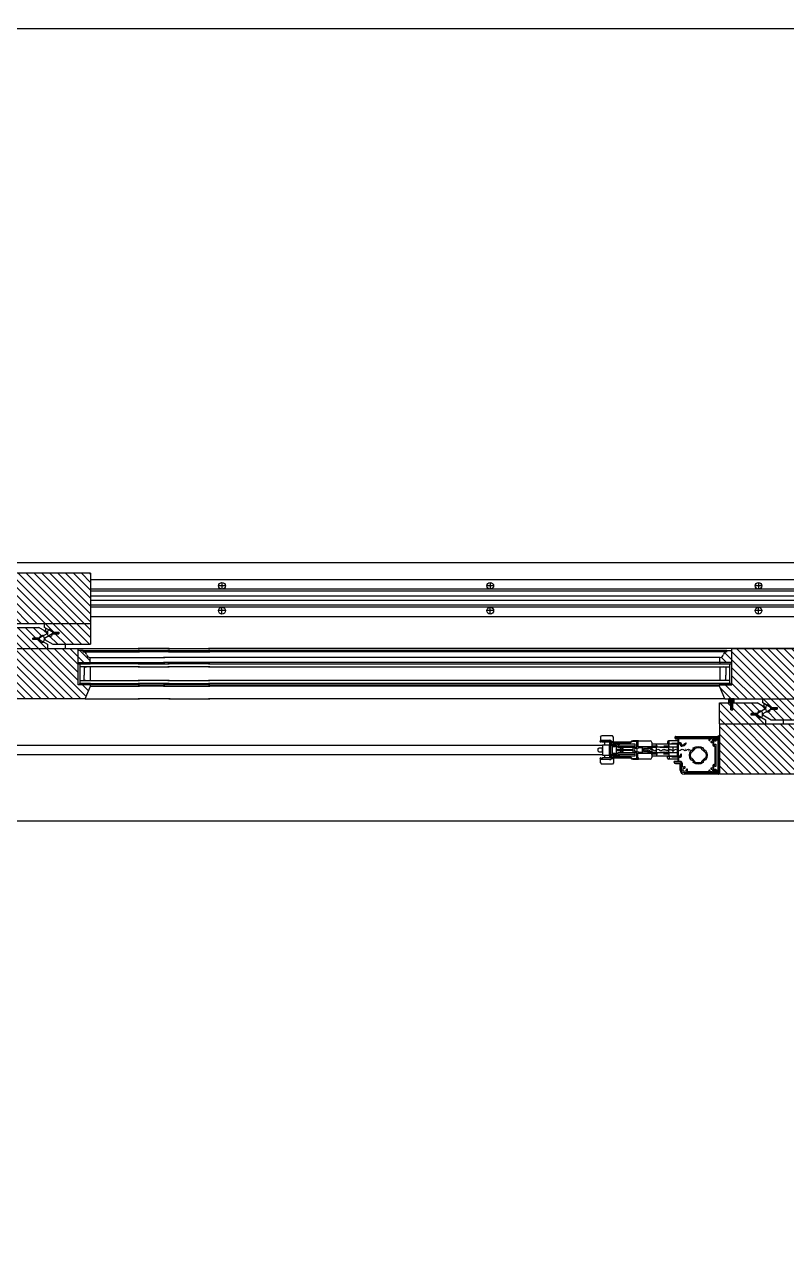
# Model space of a CAD drawing. Header units: inches. Extents: x 1985 to 11287, y 379 to 3234.
# Drawn here: x 8173.7 to 8207.8, y 1405.7 to 1460.6 of the extents above; entities that cross this region are included whole.
import ezdxf

# ---------------------------------------------------------------- set-up
doc = ezdxf.new("R2010")
doc.units = ezdxf.units.IN
doc.header["$MEASUREMENT"] = 0
doc.layers.get('0').update_dxf_attribs({"linetype": 'CONTINUOUS'})
for name, color, linetype in [('glass 99', 6, 'CONTINUOUS'), ('glazing tape 99', 7, 'CONTINUOUS'), ('hardware 99', 94, 'CONTINUOUS'), ('hatch 99', 1, 'CONTINUOUS'), ('screen 99', 4, 'CONTINUOUS'), ('separation 99', 3, 'CONTINUOUS'), ('weatherstripping 99', 5, 'CONTINUOUS'), ('wood detail 99', 7, 'CONTINUOUS')]:
    doc.layers.add(name, color=color, linetype=linetype)

# ---------------------------------------------------------------- blocks, each defined once
blk = doc.blocks.new('_Screen01')
for centre in [(5.2, 0.5), (1.7, -0.5)]:
    blk.add_circle(centre, 0.1)
for centre, start, end in [((1.7, -1), 30, 150), ((5.2, 1), 210, 330)]:
    blk.add_arc(centre, 2, start, end)

msp = doc.modelspace()

# ---------------------------------------------------------------- hatches: boundary and pattern name
at = {"layer": 'glazing tape 99'}
h = msp.add_hatch(color=7, dxfattribs=at)
h.paths.add_polyline_path([(8176.622886, 1432.070459), (8176.122886, 1432.070459), (8176.122886, 1432.007959), (8176.622886, 1432.007959)])
h.paths.add_polyline_path([(8176.646386, 1431.132959), (8176.146386, 1431.132959), (8176.146386, 1431.070459), (8176.646386, 1431.070459)])
h = msp.add_hatch(color=7, dxfattribs=at)
h.paths.add_polyline_path([(8176.622886, 1432.070459), (8176.122886, 1432.070459), (8176.122886, 1432.007959), (8176.622886, 1432.007959)])
h.paths.add_polyline_path([(8176.646386, 1431.132959), (8176.146386, 1431.132959), (8176.146386, 1431.070459), (8176.646386, 1431.070459)])
h = msp.add_hatch(color=7, dxfattribs=at)
h.paths.add_polyline_path([(8205.294885, 1432.070459), (8204.794885, 1432.070459), (8204.794885, 1432.007959), (8205.294885, 1432.007959)])
h.paths.add_polyline_path([(8205.271385, 1431.132959), (8204.771385, 1431.132959), (8204.771385, 1431.070459), (8205.271385, 1431.070459)])
h = msp.add_hatch(color=7, dxfattribs=at)
h.paths.add_polyline_path([(8205.294885, 1432.070459), (8204.794885, 1432.070459), (8204.794885, 1432.007959), (8205.294885, 1432.007959)])
h.paths.add_polyline_path([(8205.271385, 1431.132959), (8204.771385, 1431.132959), (8204.771385, 1431.070459), (8205.271385, 1431.070459)])
at = {"layer": 'hatch 99'}
h = msp.add_hatch(dxfattribs=at)
h.set_pattern_fill('ANSI31', color=256, scale=2, style=0)
h.set_pattern_definition([(135, (7825.78546, 139.6664), (0.176776695, 0.176776695), [])])
h.paths.add_polyline_path([(8172.669886, 1435.671959, 0.375199902), (8172.826136, 1435.796959, -0.350781059), (8172.969264, 1435.921959), (8172.982386, 1435.921959), (8172.982386, 1435.984459), (8173.208901, 1435.984459), (8173.208901, 1435.445459), (8172.669886, 1435.445459)], flags=17)
h.paths.add_polyline_path([(8173.208901, 1436.070459), (8176.646386, 1436.070459), (8176.646386, 1433.820459), (8172.887458, 1433.820459), (8172.646386, 1434.382959), (8172.646386, 1434.445459), (8173.208901, 1434.445459)])
h.paths.add_polyline_path([(8174.583886, 1433.632963), (8174.583886, 1433.820459), (8176.646386, 1433.820459), (8176.646386, 1432.882959), (8174.958893, 1432.882959), (8174.583886, 1433.099469), (8174.583886, 1433.149707), (8174.948272, 1433.360085), (8175.229596, 1433.360085), (8175.229596, 1433.422585), (8174.948272, 1433.422585)])
h.paths.add_polyline_path([(8172.646386, 1433.632959), (8173.158739, 1433.632959), (8173.158739, 1433.319352), (8173.252739, 1433.319352), (8173.252739, 1433.632959), (8174.333893, 1433.632959), (8174.708886, 1433.416457), (8174.708886, 1433.366213), (8174.344506, 1433.155838), (8174.063176, 1433.155838), (8174.063176, 1433.093338), (8174.344506, 1433.093338), (8174.708886, 1432.882963), (8174.708886, 1432.695459), (8172.646386, 1432.695459)])
h.paths.add_polyline_path([(8172.646386, 1432.695459), (8176.083872, 1432.695459), (8176.083872, 1431.070459), (8176.646386, 1431.070459), (8176.646386, 1431.007959), (8176.405315, 1430.445459), (8172.646386, 1430.445459)])
h.paths.add_polyline_path([(8176.083872, 1432.609459), (8176.313686, 1432.609459), (8176.313686, 1432.546959), (8176.325949, 1432.546959, -0.35125577), (8176.466157, 1432.424771, 0.380557848), (8176.622886, 1432.296959), (8176.622886, 1432.070459), (8176.083872, 1432.070459)], flags=17)
h = msp.add_hatch(dxfattribs=at)
h.set_pattern_fill('ANSI31', color=256, scale=2, style=0)
h.set_pattern_definition([(135, (7857.91046, 136.2914), (0.176776695, 0.176776695), [])])
h.paths.add_polyline_path([(8204.794885, 1432.296959, 0.375199902), (8204.951135, 1432.421959, -0.350781059), (8205.094263, 1432.546959), (8205.107385, 1432.546959), (8205.107385, 1432.609459), (8205.333899, 1432.609459), (8205.333899, 1432.070459), (8204.794885, 1432.070459)], flags=17)
h.paths.add_polyline_path([(8205.333899, 1432.695459), (8208.771385, 1432.695459), (8208.771385, 1430.445459), (8205.012456, 1430.445459), (8204.771385, 1431.007959), (8204.771385, 1431.070459), (8205.333899, 1431.070459)])
h.paths.add_polyline_path([(8206.708885, 1430.257963), (8206.708885, 1430.445459), (8208.771385, 1430.445459), (8208.771385, 1429.507959), (8207.083892, 1429.507959), (8206.708885, 1429.724469), (8206.708885, 1429.774707), (8207.073271, 1429.985085), (8207.354595, 1429.985085), (8207.354595, 1430.047585), (8207.073271, 1430.047585)])
h.paths.add_polyline_path([(8204.771385, 1430.257959), (8205.283738, 1430.257959), (8205.283738, 1429.944352), (8205.377738, 1429.944352), (8205.377738, 1430.257959), (8206.458892, 1430.257959), (8206.833885, 1430.041457), (8206.833885, 1429.991213), (8206.469504, 1429.780838), (8206.188175, 1429.780838), (8206.188175, 1429.718338), (8206.469504, 1429.718338), (8206.833885, 1429.507963), (8206.833885, 1429.320459), (8204.771385, 1429.320459)])
h.paths.add_polyline_path([(8204.771385, 1429.320459), (8208.208871, 1429.320459), (8208.208871, 1427.695459), (8208.771385, 1427.695459), (8208.771385, 1427.632959), (8208.530313, 1427.070459), (8204.771385, 1427.070459)])
h.paths.add_polyline_path([(8208.208871, 1429.234459), (8208.438685, 1429.234459), (8208.438685, 1429.171959), (8208.450948, 1429.171959, -0.35125577), (8208.591156, 1429.049771, 0.380557848), (8208.747885, 1428.921959), (8208.747885, 1428.695459), (8208.208871, 1428.695459)], flags=17)
at = {"layer": 'weatherstripping 99'}
h = msp.add_hatch(dxfattribs=at)
h.set_pattern_fill('ANSI36', color=256, scale=0.125, angle=315, style=0)
h.set_pattern_definition([(90, (6615.218286, 1618.080262), (0.015625, 0.02734375), [0.0390625, -0.0078125, 0, -0.0078125])])
h.paths.add_polyline_path([(8205.440238, 1430.442292), (8205.440238, 1430.287852), (8205.190238, 1430.287852), (8205.190238, 1430.455394)])
msp.add_hatch(color=256, dxfattribs=at).paths.add_polyline_path([(8205.440238, 1430.287852), (8205.440238, 1430.256879), (8205.344717, 1430.256861), (8205.31499, 1430.223271), (8205.314989, 1430.163477), (8205.377238, 1430.207013), (8205.377238, 1430.178716), (8205.314989, 1430.13518), (8205.314989, 1430.056292), (8205.377238, 1430.099828), (8205.377238, 1430.071531), (8205.298489, 1430.005006), (8205.283737, 1430.005006), (8205.283737, 1430.256849), (8205.190238, 1430.25683), (8205.190238, 1430.287852)])

# ---------------------------------------------------------------- linework, layer by layer
at = {"layer": 'glass 99', "color": 6}
for p, q in [((8178.829161, 1432.007959), (8176.122886, 1432.007959)), ((8178.766661, 1432.007959), (8176.122886, 1432.007959)), ((8176.177572, 1431.132959), (8176.177572, 1432.007959)), ((8176.177572, 1431.132959), (8176.177572, 1432.007959)), ((8178.766661, 1432.007959), (8180.098754, 1432.007959)), ((8178.829161, 1432.007959), (8180.161254, 1432.007959)), ((8181.91299, 1432.007959), (8180.098754, 1432.007959)), ((8181.97549, 1432.007959), (8180.161254, 1432.007959)), ((8181.91299, 1432.007959), (8205.294885, 1432.007959)), ((8181.97549, 1432.007959), (8205.294885, 1432.007959)), ((8205.240199, 1431.132959), (8205.240199, 1432.007959)), ((8205.240199, 1431.132959), (8205.240199, 1432.007959)), ((8178.829161, 1431.882959), (8176.177572, 1431.882959)), ((8178.766661, 1431.882959), (8176.177572, 1431.882959)), ((8176.358506, 1431.852968), (8176.466289, 1431.882959)), ((8176.358506, 1431.852968), (8176.466289, 1431.882959)), ((8176.358506, 1431.852968), (8176.358506, 1431.507959)), ((8176.358506, 1431.852968), (8176.358506, 1431.507959)), ((8176.358506, 1431.28795), (8176.358506, 1431.507959)), ((8176.358506, 1431.28795), (8176.358506, 1431.507959)), ((8176.622886, 1431.882959), (8176.622886, 1431.257959)), ((8176.622886, 1431.882959), (8176.622886, 1431.257959)), ((8178.766661, 1431.882959), (8180.098754, 1431.882959)), ((8178.829161, 1431.882959), (8180.161254, 1431.882959)), ((8181.91299, 1431.882959), (8180.098754, 1431.882959)), ((8181.97549, 1431.882959), (8180.161254, 1431.882959)), ((8181.91299, 1431.882959), (8205.240199, 1431.882959)), ((8181.97549, 1431.882959), (8205.240199, 1431.882959)), ((8204.792511, 1431.882959), (8204.792511, 1431.257959)), ((8204.792511, 1431.882959), (8204.792511, 1431.257959)), ((8205.056891, 1431.852968), (8204.949108, 1431.882959)), ((8205.056891, 1431.852968), (8204.949108, 1431.882959)), ((8205.056891, 1431.852968), (8205.056891, 1431.507959)), ((8205.056891, 1431.852968), (8205.056891, 1431.507959)), ((8205.056891, 1431.28795), (8205.056891, 1431.507959)), ((8205.056891, 1431.28795), (8205.056891, 1431.507959)), ((8176.146386, 1431.132959), (8178.829161, 1431.132959)), ((8176.146386, 1431.132959), (8178.766661, 1431.132959)), ((8176.177572, 1431.257959), (8178.829161, 1431.257959)), ((8176.177572, 1431.257959), (8178.766661, 1431.257959)), ((8176.358506, 1431.28795), (8176.466289, 1431.257959)), ((8176.358506, 1431.28795), (8176.466289, 1431.257959)), ((8180.098754, 1431.257959), (8178.766661, 1431.257959)), ((8180.098754, 1431.132959), (8178.766661, 1431.132959)), ((8180.161254, 1431.257959), (8178.829161, 1431.257959)), ((8180.161254, 1431.132959), (8178.829161, 1431.132959)), ((8180.098754, 1431.257959), (8181.91299, 1431.257959)), ((8180.098754, 1431.132959), (8181.91299, 1431.132959)), ((8180.161254, 1431.257959), (8181.97549, 1431.257959)), ((8180.161254, 1431.132959), (8181.97549, 1431.132959)), ((8205.240199, 1431.257959), (8181.91299, 1431.257959)), ((8205.271385, 1431.132959), (8181.91299, 1431.132959)), ((8205.240199, 1431.257959), (8181.97549, 1431.257959)), ((8205.271385, 1431.132959), (8181.97549, 1431.132959)), ((8205.056891, 1431.28795), (8204.949108, 1431.257959)), ((8205.056891, 1431.28795), (8204.949108, 1431.257959))]:
    msp.add_line(p, q, dxfattribs=at)
at = {"layer": 'glazing tape 99', "color": 7}
for p, q in [((8176.122886, 1432.070459), (8176.122886, 1432.007959)), ((8176.122886, 1432.070459), (8176.122886, 1432.007959)), ((8176.622886, 1432.070459), (8176.622886, 1432.007959)), ((8176.622886, 1432.070459), (8176.622886, 1432.007959)), ((8204.794885, 1432.070459), (8204.794885, 1432.007959)), ((8204.794885, 1432.070459), (8204.794885, 1432.007959)), ((8205.294885, 1432.070459), (8205.294885, 1432.007959)), ((8205.294885, 1432.070459), (8205.294885, 1432.007959))]:
    msp.add_line(p, q, dxfattribs=at)
at = {"layer": 'glazing tape 99'}
for p, q in [((8176.122886, 1432.007959), (8176.622886, 1432.007959)), ((8176.122886, 1432.007959), (8176.622886, 1432.007959)), ((8204.794885, 1432.007959), (8205.294885, 1432.007959)), ((8204.794885, 1432.007959), (8205.294885, 1432.007959)), ((8176.146386, 1431.132959), (8176.146386, 1431.070459)), ((8176.646386, 1431.132959), (8176.146386, 1431.132959)), ((8176.146386, 1431.132959), (8176.146386, 1431.070459)), ((8176.646386, 1431.132959), (8176.146386, 1431.132959)), ((8176.646386, 1431.132959), (8176.646386, 1431.070459)), ((8176.646386, 1431.132959), (8176.646386, 1431.070459)), ((8204.771385, 1431.132959), (8204.771385, 1431.070459)), ((8204.771385, 1431.132959), (8205.271385, 1431.132959)), ((8204.771385, 1431.132959), (8204.771385, 1431.070459)), ((8204.771385, 1431.132959), (8205.271385, 1431.132959)), ((8205.271385, 1431.132959), (8205.271385, 1431.070459)), ((8205.271385, 1431.132959), (8205.271385, 1431.070459))]:
    msp.add_line(p, q, dxfattribs=at)
at = {"layer": 'hardware 99'}
for p, q in [((8208.771385, 1435.770459), (8176.646386, 1435.770459)), ((8208.771385, 1435.350459), (8176.646386, 1435.350459)), ((8208.771385, 1435.260459), (8176.646386, 1435.260459)), ((8182.671385, 1435.500459), (8182.371385, 1435.500459)), ((8182.521385, 1435.650459), (8182.521385, 1435.350459)), ((8194.671385, 1435.500459), (8194.371385, 1435.500459)), ((8194.521385, 1435.650459), (8194.521385, 1435.350459)), ((8206.671385, 1435.500459), (8206.371385, 1435.500459)), ((8206.521385, 1435.650459), (8206.521385, 1435.350459)), ((8208.771385, 1435.045459), (8176.646386, 1435.045459)), ((8208.771385, 1434.845459), (8176.646386, 1434.845459)), ((8208.771385, 1434.630459), (8176.646386, 1434.630459)), ((8208.771385, 1434.540459), (8176.646386, 1434.540459)), ((8182.671385, 1434.390459), (8182.371385, 1434.390459)), ((8182.521385, 1434.240459), (8182.521385, 1434.540459)), ((8194.671385, 1434.390459), (8194.371385, 1434.390459)), ((8194.521385, 1434.240459), (8194.521385, 1434.540459)), ((8206.671385, 1434.390459), (8206.371385, 1434.390459)), ((8206.521385, 1434.240459), (8206.521385, 1434.540459)), ((8208.771385, 1434.120459), (8176.646386, 1434.120459))]:
    msp.add_line(p, q, dxfattribs=at)
for centre in [(8182.521385, 1435.500459), (8194.521385, 1435.500459), (8206.521385, 1435.500459), (8182.521385, 1434.390459), (8194.521385, 1434.390459), (8206.521385, 1434.390459)]:
    msp.add_circle(centre, 0.15, dxfattribs=at)
at = {"layer": 'screen 99'}
for p, q in [((8199.459452, 1428.723999), (8199.498822, 1428.783054)), ((8199.459452, 1428.723999), (8199.459452, 1428.598015)), ((8199.990947, 1428.783054), (8199.498822, 1428.783054)), ((8200.030317, 1428.723999), (8199.990947, 1428.783054)), ((8200.030317, 1428.53896), (8200.030317, 1428.723999)), ((8202.791074, 1428.676755), (8202.791074, 1428.743684)), ((8202.810759, 1428.763369), (8204.692645, 1428.763369)), ((8202.810759, 1428.65707), (8202.920995, 1428.65707)), ((8202.920995, 1428.65707), (8202.920995, 1427.649198)), ((8202.920995, 1427.661009), (8202.920995, 1428.645259)), ((8204.550913, 1428.716125), (8204.603504, 1428.716125)), ((8204.550913, 1428.716125), (8204.550913, 1428.633448)), ((8204.694361, 1428.724074), (8204.603504, 1428.716125)), ((8199.349216, 1428.212189), (8199.388586, 1428.251559)), ((8199.349216, 1428.094079), (8199.388586, 1428.054709)), ((8199.471263, 1428.586204), (8199.857089, 1428.586204)), ((8199.526381, 1428.251559), (8199.526381, 1428.054709)), ((8199.550003, 1428.389354), (8199.550003, 1427.916914)), ((8199.550003, 1428.389354), (8199.896459, 1428.389354)), ((8199.636617, 1428.586204), (8199.636617, 1428.566519)), ((8199.636617, 1428.511401), (8199.636617, 1428.389354)), ((8199.837404, 1428.389354), (8199.837404, 1427.916914)), ((8199.853152, 1428.586204), (8199.853152, 1428.566519)), ((8199.853152, 1428.511401), (8199.853152, 1428.389354)), ((8199.976179, 1428.527149), (8200.018506, 1428.527149)), ((8199.983073, 1428.397228), (8199.983073, 1428.389354)), ((8200.987008, 1428.416913), (8200.002758, 1428.416913)), ((8200.002758, 1428.369669), (8200.160238, 1428.369669)), ((8200.160238, 1428.369669), (8200.180204, 1428.389354)), ((8200.160238, 1428.369669), (8200.160238, 1428.220063)), ((8200.175986, 1428.220063), (8200.160238, 1428.220063)), ((8200.175986, 1428.086205), (8200.175986, 1428.220063)), ((8200.219293, 1428.322425), (8200.219293, 1428.298803)), ((8200.238978, 1428.34211), (8200.987008, 1428.34211)), ((8200.238978, 1428.279118), (8200.987008, 1428.279118)), ((8200.357088, 1428.02715), (8200.357088, 1428.279118)), ((8201.006693, 1428.298803), (8201.006693, 1428.397228)), ((8201.109055, 1428.566519), (8201.668109, 1428.566519)), ((8201.124803, 1428.479905), (8201.124803, 1428.314551)), ((8201.144488, 1428.506315), (8201.144488, 1428.546834)), ((8201.144488, 1428.294866), (8201.727164, 1428.294866)), ((8201.746849, 1428.487779), (8201.746849, 1427.818489)), ((8201.936745, 1428.416913), (8201.746849, 1428.416913)), ((8202.881625, 1428.279118), (8201.746849, 1428.279118)), ((8201.95643, 1428.267307), (8201.746849, 1428.267307)), ((8201.755643, 1428.349984), (8201.755643, 1428.298803)), ((8201.755643, 1428.34211), (8201.9958, 1428.34211)), ((8201.95643, 1428.34211), (8201.95643, 1428.397228)), ((8201.95643, 1428.02715), (8201.95643, 1428.279118)), ((8202.487925, 1428.416913), (8201.976115, 1428.416913)), ((8202.106036, 1428.279118), (8202.106036, 1428.267307)), ((8202.50761, 1428.267307), (8202.106036, 1428.267307)), ((8202.306823, 1428.349984), (8202.306823, 1428.298803)), ((8202.306823, 1428.34211), (8202.54698, 1428.34211)), ((8202.448555, 1428.523212), (8202.448555, 1428.464157)), ((8202.50761, 1428.432661), (8202.448555, 1428.464157)), ((8202.920995, 1428.562582), (8202.487925, 1428.562582)), ((8202.50761, 1428.432661), (8202.645405, 1428.432661)), ((8202.50761, 1428.34211), (8202.50761, 1428.401165)), ((8202.50761, 1428.02715), (8202.50761, 1428.279118)), ((8202.527295, 1428.432661), (8202.527295, 1428.562582)), ((8202.881625, 1428.42085), (8202.527295, 1428.42085)), ((8202.535169, 1428.432661), (8202.535169, 1428.42085)), ((8202.594224, 1428.42085), (8202.594224, 1428.432661)), ((8202.645405, 1428.464157), (8202.920995, 1428.464157)), ((8202.645405, 1428.464157), (8202.645405, 1428.432661)), ((8202.70446, 1428.02715), (8202.70446, 1428.279118)), ((8202.90131, 1427.905103), (8202.90131, 1428.401165)), ((8202.937352, 1428.369669), (8202.960365, 1428.369669)), ((8204.550913, 1428.633448), (8204.684771, 1428.633448)), ((8204.704456, 1428.613763), (8204.704456, 1427.220065)), ((8199.459452, 1427.582269), (8199.459452, 1427.708253)), ((8199.459452, 1427.582269), (8199.498822, 1427.523214)), ((8199.857089, 1427.720064), (8199.471263, 1427.720064)), ((8199.550003, 1427.916914), (8199.896459, 1427.916914)), ((8199.636617, 1427.916914), (8199.636617, 1427.794867)), ((8199.636617, 1427.739749), (8199.636617, 1427.720064)), ((8199.853152, 1427.916914), (8199.853152, 1427.794867)), ((8199.853152, 1427.739749), (8199.853152, 1427.720064)), ((8199.976179, 1427.779119), (8200.018506, 1427.779119)), ((8199.983073, 1427.916914), (8199.983073, 1427.90904)), ((8200.030317, 1427.582269), (8199.990947, 1427.523214)), ((8200.160238, 1427.936599), (8200.002758, 1427.936599)), ((8200.002758, 1427.889355), (8200.987008, 1427.889355)), ((8200.030317, 1427.767308), (8200.030317, 1427.582269)), ((8200.160238, 1428.086205), (8200.160238, 1427.936599)), ((8200.160238, 1428.086205), (8200.175986, 1428.086205)), ((8200.160238, 1427.936599), (8200.180204, 1427.916914)), ((8200.219293, 1428.007465), (8200.219293, 1427.983843)), ((8200.987008, 1428.02715), (8200.238978, 1428.02715)), ((8200.238978, 1427.964158), (8200.987008, 1427.964158)), ((8201.006693, 1427.90904), (8201.006693, 1428.007465)), ((8201.668109, 1427.739749), (8201.109055, 1427.739749)), ((8201.124803, 1427.826363), (8201.124803, 1427.991717)), ((8201.144488, 1428.011402), (8201.727164, 1428.011402)), ((8201.144488, 1427.799953), (8201.144488, 1427.759434)), ((8201.95643, 1428.038961), (8201.746849, 1428.038961)), ((8202.881625, 1428.02715), (8201.746849, 1428.02715)), ((8201.746849, 1427.889355), (8201.936745, 1427.889355)), ((8201.755643, 1427.956284), (8201.755643, 1428.007465)), ((8201.9958, 1427.964158), (8201.755643, 1427.964158)), ((8201.95643, 1427.964158), (8201.95643, 1427.90904)), ((8201.976115, 1427.889355), (8202.487925, 1427.889355)), ((8202.50761, 1428.038961), (8202.106036, 1428.038961)), ((8202.106036, 1428.038961), (8202.106036, 1428.02715)), ((8202.306823, 1427.956284), (8202.306823, 1428.007465)), ((8202.54698, 1427.964158), (8202.306823, 1427.964158)), ((8202.50761, 1427.873607), (8202.448555, 1427.842111)), ((8202.448555, 1427.783056), (8202.448555, 1427.842111)), ((8202.920995, 1427.743686), (8202.487925, 1427.743686)), ((8202.50761, 1427.964158), (8202.50761, 1427.905103)), ((8202.50761, 1427.873607), (8202.645405, 1427.873607)), ((8202.527295, 1427.885418), (8202.881625, 1427.885418)), ((8202.527295, 1427.873607), (8202.527295, 1427.743686)), ((8202.535169, 1427.885418), (8202.535169, 1427.873607)), ((8202.594224, 1427.873607), (8202.594224, 1427.885418)), ((8202.645405, 1427.842111), (8202.645405, 1427.873607)), ((8202.645405, 1427.842111), (8202.920995, 1427.842111)), ((8202.74383, 1427.601954), (8202.74383, 1427.629513)), ((8202.763515, 1427.649198), (8202.920995, 1427.649198)), ((8202.802885, 1427.542899), (8202.999735, 1427.542899)), ((8202.937352, 1427.936599), (8202.960365, 1427.936599)), ((8199.990947, 1427.523214), (8199.498822, 1427.523214)), ((8203.01942, 1427.247624), (8203.01942, 1427.523214)), ((8204.732015, 1427.070459), (8203.196585, 1427.070459)), ((8204.550913, 1427.20038), (8204.550913, 1427.117703)), ((8204.550913, 1427.20038), (8204.684771, 1427.20038)), ((8204.642874, 1427.117703), (8204.550913, 1427.117703)), ((8204.733731, 1427.109754), (8204.642874, 1427.117703))]:
    msp.add_line(p, q, dxfattribs=at)
for points in [[(8202.937352, 1428.369669), (8202.92205, 1428.396173, -0.131652498), (8202.920995, 1428.40011), (8202.920995, 1428.645259, 0.414213562), (8202.909184, 1428.65707), (8202.82257, 1428.65707, -0.414213562), (8202.802885, 1428.676755), (8202.802885, 1428.684629, -0.414213562), (8202.82257, 1428.704314), (8204.523354, 1428.704314, -0.939220534), (8204.525814, 1428.665099, 0.377964473), (8204.51548, 1428.65338), (8204.51548, 1428.637385, 0.414213562), (8204.527291, 1428.625574), (8204.649338, 1428.625574, 0.414213562), (8204.657212, 1428.633448), (8204.657212, 1428.649196, -0.414213562), (8204.665086, 1428.65707), (8204.67296, 1428.65707, -0.414213562), (8204.71233, 1428.6177), (8204.71233, 1428.601952, -0.414213562), (8204.700519, 1428.590141), (8204.625716, 1428.590141, 0.414213562), (8204.613905, 1428.57833), (8204.613905, 1428.554708, -0.414213562), (8204.602094, 1428.542897), (8204.586346, 1428.542897, -0.414213562), (8204.574535, 1428.554708), (8204.574535, 1428.57833, 0.414213562), (8204.562724, 1428.590141), (8204.527291, 1428.590141, 0.414213562), (8204.51548, 1428.57833), (8204.51548, 1428.38148, 0.414213562), (8204.527291, 1428.369669), (8204.562724, 1428.369669, 0.414213562), (8204.574535, 1428.38148), (8204.574535, 1428.405102, -0.414213562), (8204.586346, 1428.416913), (8204.602094, 1428.416913, -0.414213562), (8204.613905, 1428.405102), (8204.613905, 1427.428726, -0.414213562), (8204.602094, 1427.416915), (8204.586346, 1427.416915, -0.414213562), (8204.574535, 1427.428726), (8204.574535, 1427.452348, 0.414213562), (8204.562724, 1427.464159), (8204.527291, 1427.464159, 0.414213562), (8204.51548, 1427.452348), (8204.51548, 1427.255498, 0.414213562), (8204.527291, 1427.243687), (8204.562724, 1427.243687, 0.414213562), (8204.574535, 1427.255498), (8204.574535, 1427.27912, -0.414213562), (8204.586346, 1427.290931), (8204.602094, 1427.290931, -0.414213562), (8204.613905, 1427.27912), (8204.613905, 1427.255498, 0.414213562), (8204.625716, 1427.243687), (8204.700519, 1427.243687, -0.414213562), (8204.71233, 1427.231876), (8204.71233, 1427.216128, -0.414213562), (8204.67296, 1427.176758), (8204.665086, 1427.176758, -0.414213562), (8204.657212, 1427.184632), (8204.657212, 1427.20038, 0.414213562), (8204.649338, 1427.208254), (8204.527291, 1427.208254, 0.414213562), (8204.51548, 1427.196443), (8204.51548, 1427.180448, 0.377964473), (8204.525814, 1427.16873, -0.939220534), (8204.523354, 1427.129514), (8203.196585, 1427.129514, -0.414213562), (8203.078475, 1427.247624), (8203.078475, 1427.542899, 0.414213562), (8203.01942, 1427.601954), (8202.82257, 1427.601954, -0.414213562), (8202.802885, 1427.621639), (8202.802885, 1427.629513, -0.414213562), (8202.82257, 1427.649198), (8202.909184, 1427.649198, 0.414213562), (8202.920995, 1427.661009), (8202.920995, 1427.906158, -0.131652498), (8202.92205, 1427.910095), (8202.937352, 1427.936599)], [(8202.960365, 1428.369669), (8202.960365, 1428.416913, -0.414213562), (8202.972176, 1428.428724), (8203.027294, 1428.428724, -0.414213562), (8203.039105, 1428.416913), (8203.039105, 1428.349984, 0.414213562), (8203.05879, 1428.330299), (8203.09816, 1428.330299, 0.267949192), (8203.285685, 1428.438567, 1), (8203.251589, 1428.458252, -0.267949192), (8203.09816, 1428.369669), (8203.090286, 1428.369669, -0.414213562), (8203.078475, 1428.38148), (8203.078475, 1428.428724, 0.414213562), (8203.039105, 1428.468094), (8202.972176, 1428.468094, -0.414213562), (8202.960365, 1428.479905), (8202.960365, 1428.653133, -0.414213562), (8202.972176, 1428.664944), (8204.294517, 1428.664944, -0.533909272), (8204.312717, 1428.63776, 0.104861434), (8204.304889, 1428.595189, 1), (8204.344244, 1428.596255, -2.509845705), (8204.407421, 1428.533078, 1), (8204.406355, 1428.493723, 0.104861434), (8204.448926, 1428.501552, -0.533909272), (8204.47611, 1428.483351), (8204.47611, 1428.38148, 0.414213562), (8204.527291, 1428.330299), (8204.562724, 1428.330299, -0.414213562), (8204.574535, 1428.318488), (8204.574535, 1427.51534, -0.414213562), (8204.562724, 1427.503529), (8204.527291, 1427.503529, 0.414213562)], [(8204.527291, 1427.503529, 0.414213562), (8204.47611, 1427.452348), (8204.47611, 1427.350477, -0.533909272), (8204.448926, 1427.332277, 0.104861434), (8204.406355, 1427.340105, 1), (8204.407421, 1427.30075, -2.509845705), (8204.344244, 1427.237573, 1), (8204.304889, 1427.238639, 0.104861434), (8204.312717, 1427.196068, -0.533909272), (8204.294517, 1427.168884), (8203.348086, 1427.168884, -0.582317023), (8203.331186, 1427.198664, 0.158043159), (8203.349604, 1427.279143, 0.465926262), (8203.324901, 1427.296417), (8203.305536, 1427.291228, 0.353997292), (8203.290972, 1427.271192, -0.121062731), (8203.284264, 1427.236128, 0.159587181), (8203.282876, 1427.223952, -0.538815906), (8203.259626, 1427.200703, 0.159587181), (8203.247451, 1427.199315, -0.695482376), (8203.148276, 1427.298491, 0.159587181), (8203.149663, 1427.310666, -0.538815906), (8203.172913, 1427.333916, 0.159587181), (8203.185088, 1427.335303, -0.121062731), (8203.220153, 1427.342011, 0.353997292), (8203.240189, 1427.356575), (8203.245377, 1427.37594, 0.465926262), (8203.228103, 1427.400643, 0.158043159), (8203.147625, 1427.382226, -0.582317023), (8203.117845, 1427.399125), (8203.117845, 1427.542899, 0.414213562), (8203.01942, 1427.641324), (8202.972176, 1427.641324, -0.414213562), (8202.960365, 1427.653135), (8202.960365, 1427.826363, -0.414213562), (8202.972176, 1427.838174), (8203.039105, 1427.838174, 0.414213562), (8203.078475, 1427.877544), (8203.078475, 1427.956284, 1), (8203.039105, 1427.956284), (8203.039105, 1427.889355, -0.414213562), (8203.027294, 1427.877544), (8202.972176, 1427.877544, -0.414213562), (8202.960365, 1427.889355), (8202.960365, 1427.936599, -0.414213562)]]:
    msp.add_lwpolyline(points, format="xyb", dxfattribs=at)
for points in [[(8204.743826, 1427.129514, 0.414213562), (8204.771385, 1427.157073), (8204.771385, 1428.771243, 0.414213562), (8204.759574, 1428.783054), (8204.743826, 1428.783054, 0.414213562), (8204.732015, 1428.771243), (8204.732015, 1428.716125, -0.414213562), (8204.720204, 1428.704314), (8204.59422, 1428.704314, 0.855700792), (8204.588207, 1428.665885), (8204.639059, 1428.649572, 0.50834698), (8204.649338, 1428.65707), (8204.649338, 1428.661007, -0.414213562), (8204.657212, 1428.668881), (8204.71233, 1428.668881, -0.414213562), (8204.724141, 1428.65707), (8204.724141, 1428.170992, 0.131652498), (8204.725196, 1428.167055), (8204.73096, 1428.157071, -0.267949192), (8204.73096, 1428.149197), (8204.725196, 1428.139213, 0.131652498), (8204.724141, 1428.135276), (8204.724141, 1427.934772, 0.131652498), (8204.725196, 1427.930835), (8204.73096, 1427.920851, -0.267949192), (8204.73096, 1427.912977), (8204.725196, 1427.902993, 0.131652498), (8204.724141, 1427.899056), (8204.724141, 1427.176758, -0.414213562), (8204.71233, 1427.164947), (8204.657212, 1427.164947, -0.414213562), (8204.649338, 1427.172821), (8204.649338, 1427.176758, 0.50834698), (8204.639059, 1427.184256), (8204.588207, 1427.167943, 0.855700792), (8204.59422, 1427.129514)], [(8201.392519, 1428.086205, -0.414213562), (8201.372834, 1428.10589), (8201.372834, 1428.200378, -0.414213562), (8201.392519, 1428.220063), (8201.500395, 1428.220063, -0.323907171), (8201.511614, 1428.211943, 0.852497554), (8201.549999, 1428.218095), (8201.549999, 1428.224, -0.414213562), (8201.56181, 1428.235811), (8201.735038, 1428.235811, 0.414213562), (8201.746849, 1428.247622), (8201.746849, 1428.259433, 0.414213562), (8201.71929, 1428.286992), (8201.136614, 1428.286992, -0.414213562), (8201.116929, 1428.306677), (8201.116929, 1428.48811, -0.365977382), (8201.126771, 1428.499755, 0.365977382), (8201.136614, 1428.511401), (8201.136614, 1428.53896, 0.414213562), (8201.109055, 1428.566519), (8200.900394, 1428.566519, 0.245392684), (8200.803466, 1428.515901, -0.245392684), (8200.787312, 1428.507464), (8199.97017, 1428.507464, -0.245392684), (8199.954016, 1428.515901, 0.245392684), (8199.857089, 1428.566519), (8199.451578, 1428.566519, 1), (8199.451578, 1428.511401), (8199.471263, 1428.511401, 0.414213562), (8199.479137, 1428.519275), (8199.479137, 1428.527149, -0.414213562), (8199.487011, 1428.535023), (8199.522444, 1428.535023, -0.414213562), (8199.530318, 1428.527149), (8199.530318, 1428.519275, 0.414213562), (8199.538192, 1428.511401), (8199.884648, 1428.511401, -0.414213562), (8199.896459, 1428.49959), (8199.896459, 1428.170992, 0.131652498), (8199.897513, 1428.167055), (8199.903278, 1428.157071, -0.267949192), (8199.903278, 1428.149197), (8199.897513, 1428.139213, 0.131652498), (8199.896459, 1428.135276), (8199.896459, 1427.806678, -0.414213562), (8199.884648, 1427.794867), (8199.538192, 1427.794867, 0.414213562), (8199.530318, 1427.786993), (8199.530318, 1427.779119, -0.414213562), (8199.522444, 1427.771245), (8199.487011, 1427.771245, -0.414213562), (8199.479137, 1427.779119), (8199.479137, 1427.786993, 0.414213562), (8199.471263, 1427.794867), (8199.451578, 1427.794867, 1), (8199.451578, 1427.739749), (8199.857089, 1427.739749, 0.245392684), (8199.954016, 1427.790368, -0.245392684), (8199.97017, 1427.798804), (8200.787312, 1427.798804, -0.245392684), (8200.803466, 1427.790368, 0.245392684), (8200.900394, 1427.739749), (8201.109055, 1427.739749, 0.414213562), (8201.136614, 1427.767308), (8201.136614, 1427.794867, 0.365977382), (8201.126771, 1427.806513, -0.365977382), (8201.116929, 1427.818159), (8201.116929, 1427.999591, -0.414213562), (8201.136614, 1428.019276), (8201.71929, 1428.019276, 0.414213562), (8201.746849, 1428.046835), (8201.746849, 1428.058646, 0.414213562), (8201.735038, 1428.070457), (8201.56181, 1428.070457, -0.414213562), (8201.549999, 1428.082268), (8201.549999, 1428.088174, 0.852497554), (8201.511614, 1428.094325, -0.323907171), (8201.500395, 1428.086205)], [(8201.081496, 1428.519275, 0.414213562), (8201.069685, 1428.531086), (8200.900394, 1428.531086, 0.245392684), (8200.832545, 1428.495653, -0.245392684), (8200.787312, 1428.472031), (8199.94764, 1428.472031, 0.414213562), (8199.935829, 1428.46022), (8199.935829, 1428.359827, 0.414213562), (8199.94764, 1428.348016), (8200.097246, 1428.348016, -0.414213562), (8200.116931, 1428.328331), (8200.116931, 1428.320457, -0.414213562), (8200.097246, 1428.300772), (8199.98701, 1428.300772, 0.414213562), (8199.975199, 1428.288961), (8199.975199, 1428.017308, 0.414213562), (8199.98701, 1428.005497), (8200.097246, 1428.005497, -0.414213562), (8200.116931, 1427.985812), (8200.116931, 1427.977938, -0.414213562), (8200.097246, 1427.958253), (8199.94764, 1427.958253, 0.414213562), (8199.935829, 1427.946442), (8199.935829, 1427.846048, 0.414213562), (8199.94764, 1427.834237), (8200.787312, 1427.834237, -0.245392684), (8200.832545, 1427.810615, 0.245392684), (8200.900394, 1427.775182), (8201.069685, 1427.775182, 0.414213562), (8201.081496, 1427.786993), (8201.081496, 1428.035024, 0.414213562), (8201.069685, 1428.046835), (8200.939764, 1428.046835, -0.414213562), (8200.920079, 1428.06652), (8200.920079, 1428.115733, 0.414213562), (8200.908268, 1428.127544), (8200.467324, 1428.127544, 0.414213562), (8200.455513, 1428.115733), (8200.455513, 1428.094079, -1), (8200.416143, 1428.094079), (8200.416143, 1428.212189, -1), (8200.455513, 1428.212189), (8200.455513, 1428.190536, 0.414213562), (8200.467324, 1428.178725), (8200.908268, 1428.178725, 0.414213562), (8200.920079, 1428.190536), (8200.920079, 1428.239748, -0.414213562), (8200.939764, 1428.259433), (8201.069685, 1428.259433, 0.414213562), (8201.081496, 1428.271244)], [(8201.037563, 1428.093095, 0.125502335), (8201.063988, 1428.109555, -0.345430296), (8201.088045, 1428.112984), (8201.111023, 1428.099718, -0.267949192), (8201.116929, 1428.089489), (8201.116929, 1428.06652, 0.414213562), (8201.12874, 1428.054709), (8201.321653, 1428.054709, 0.414213562), (8201.333464, 1428.06652), (8201.333464, 1428.239748, 0.414213562), (8201.321653, 1428.251559), (8201.12874, 1428.251559, 0.414213562), (8201.116929, 1428.239748), (8201.116929, 1428.216779, -0.267949192), (8201.111023, 1428.20655), (8201.087674, 1428.193069, -0.34688676), (8201.064214, 1428.196476, 0.126823654), (8201.037563, 1428.213173, 0.774596669), (8200.999444, 1428.213173, 0.731722677), (8200.999444, 1428.093095, 0.774596669)], [(8204.048398, 1427.591702, -0.308651193), (8203.604612, 1427.591702, -0.470000501), (8203.602917, 1427.60981), (8203.610754, 1427.617647, 0.414213562), (8203.610754, 1427.63435), (8203.543941, 1427.701163, 0.414213562), (8203.527238, 1427.701163), (8203.5194, 1427.693326, -0.470000501), (8203.501292, 1427.695021, -0.308651193), (8203.501292, 1428.138807, -0.470000501), (8203.5194, 1428.140502), (8203.527238, 1428.132665, 0.414213562), (8203.543941, 1428.132665), (8203.610754, 1428.199478, 0.414213562), (8203.610754, 1428.216181), (8203.602917, 1428.224019, -0.470000501), (8203.604612, 1428.242127, -0.308651193), (8204.048398, 1428.242127, -0.470000501), (8204.050093, 1428.224019), (8204.042255, 1428.216181, 0.414213562), (8204.042255, 1428.199478), (8204.109069, 1428.132665, 0.414213562), (8204.125772, 1428.132665), (8204.133609, 1428.140502, -0.470000501), (8204.151717, 1428.138807, -0.308651193), (8204.151717, 1427.695021, -0.470000501), (8204.133609, 1427.693326), (8204.125772, 1427.701163, 0.414213562), (8204.109069, 1427.701163), (8204.042255, 1427.63435, 0.414213562), (8204.042255, 1427.617647), (8204.050093, 1427.60981, -0.470000501)], [(8203.670823, 1427.607407, -0.511162443), (8203.668793, 1427.620009), (8203.674783, 1427.625999, 0.414213562), (8203.674783, 1427.637134), (8203.546725, 1427.765193, 0.414213562), (8203.535589, 1427.765193), (8203.529599, 1427.759203, -0.511162443), (8203.516997, 1427.761232, -0.23733328), (8203.516997, 1428.072596, -0.511162443), (8203.529599, 1428.074626), (8203.535589, 1428.068636, 0.414213562), (8203.546725, 1428.068636), (8203.674783, 1428.196694, 0.414213562), (8203.674783, 1428.20783), (8203.668793, 1428.21382, -0.511162443), (8203.670823, 1428.226422, -0.23733328), (8203.982187, 1428.226422, -0.511162443), (8203.984216, 1428.21382), (8203.978226, 1428.20783, 0.414213562), (8203.978226, 1428.196694), (8204.106285, 1428.068636, 0.414213562), (8204.11742, 1428.068636), (8204.12341, 1428.074626, -0.511162443), (8204.136012, 1428.072596, -0.23733328), (8204.136012, 1427.761232, -0.511162443), (8204.12341, 1427.759203), (8204.11742, 1427.765193, 0.414213562), (8204.106285, 1427.765193), (8203.978226, 1427.637134, 0.414213562), (8203.978226, 1427.625999), (8203.984216, 1427.620009, -0.511162443), (8203.982187, 1427.607407, -0.23733328)]]:
    msp.add_lwpolyline(points, format="xyb", close=True, dxfattribs=at)
for points in [[(8199.550003, 1428.349984), (8141.233985, 1428.349984)], [(8199.349216, 1428.094079), (8199.349216, 1428.212189)], [(8199.388586, 1428.251559), (8199.550003, 1428.251559)], [(8141.233985, 1427.956284), (8199.550003, 1427.956284)], [(8199.550003, 1428.054709), (8199.388586, 1428.054709)]]:
    msp.add_lwpolyline(points, dxfattribs=at)
for centre, radius in [((8200.266537, 1428.153134), 0.055118), ((8200.266537, 1428.153134), 0.03937), ((8201.490944, 1428.153134), 0.049213)]:
    msp.add_circle(centre, radius, dxfattribs=at)
for centre, radius, start, end in [((8202.810759, 1428.743684), 0.019685, 90, 180), ((8202.810759, 1428.676755), 0.019685, 180, 270), ((8204.692645, 1428.743684), 0.019685, 275, 90), ((8199.471263, 1428.598015), 0.011811, 180, 270), ((8199.857089, 1428.448409), 0.137795, 37.2477809, 90), ((8199.976179, 1428.53896), 0.011811, 217.2477809, 270), ((8200.002758, 1428.397228), 0.019685, 90, 180), ((8200.002758, 1428.389354), 0.019685, 180, 270), ((8200.018506, 1428.53896), 0.011811, 270, 0), ((8200.258663, 1428.495653), 0.098425, 233.1301024, 306.8698976), ((8200.238978, 1428.322425), 0.019685, 90, 180), ((8200.238978, 1428.298803), 0.019685, 180, 270), ((8200.987008, 1428.397228), 0.019685, 0, 90), ((8200.987008, 1428.322425), 0.019685, 0, 90), ((8200.987008, 1428.298803), 0.019685, 270, 0), ((8201.152362, 1428.479905), 0.027559, 106.6015495, 180), ((8201.144488, 1428.314551), 0.019685, 180, 270), ((8201.164173, 1428.546834), 0.019685, 90, 180), ((8201.668109, 1428.487779), 0.07874, 0, 90), ((8201.727164, 1428.314551), 0.019685, 270, 0), ((8201.936745, 1428.397228), 0.019685, 0, 90), ((8201.976115, 1428.397228), 0.019685, 90, 180), ((8202.487925, 1428.523212), 0.03937, 90, 180), ((8202.487925, 1428.397228), 0.019685, 0, 90), ((8202.527295, 1428.401165), 0.019685, 90, 180), ((8202.881625, 1428.401165), 0.019685, 0, 90), ((8202.881625, 1428.298803), 0.019685, 270, 0), ((8204.684771, 1428.613763), 0.019685, 0, 90), ((8199.471263, 1427.708253), 0.011811, 90, 180), ((8199.857089, 1427.857859), 0.137795, 270, 322.7522191), ((8199.976179, 1427.767308), 0.011811, 90, 142.7522191), ((8200.002758, 1427.916914), 0.019685, 90, 180), ((8200.002758, 1427.90904), 0.019685, 180, 270), ((8200.018506, 1427.767308), 0.011811, 0, 90), ((8200.258663, 1427.810615), 0.098425, 53.1301024, 126.8698976), ((8200.238978, 1428.007465), 0.019685, 90, 180), ((8200.238978, 1427.983843), 0.019685, 180, 270), ((8200.987008, 1428.007465), 0.019685, 0, 90), ((8200.987008, 1427.983843), 0.019685, 270, 0), ((8200.987008, 1427.90904), 0.019685, 270, 0), ((8201.144488, 1427.991717), 0.019685, 90, 180), ((8201.152362, 1427.826363), 0.027559, 180, 253.3984505), ((8201.164173, 1427.759434), 0.019685, 180, 270), ((8201.668109, 1427.818489), 0.07874, 270, 0), ((8201.727164, 1427.991717), 0.019685, 0, 90), ((8201.936745, 1427.90904), 0.019685, 270, 0), ((8201.976115, 1427.90904), 0.019685, 180, 270), ((8202.487925, 1427.783056), 0.03937, 180, 270), ((8202.487925, 1427.90904), 0.019685, 270, 0), ((8202.527295, 1427.905103), 0.019685, 180, 270), ((8202.763515, 1427.629513), 0.019685, 90, 180), ((8202.802885, 1427.601954), 0.059055, 180, 270), ((8202.881625, 1428.007465), 0.019685, 0, 90), ((8202.881625, 1427.905103), 0.019685, 270, 0), ((8202.999735, 1427.523214), 0.019685, 0, 90), ((8203.196585, 1427.247624), 0.177165, 180, 270), ((8204.684771, 1427.220065), 0.019685, 270, 0), ((8204.732015, 1427.090144), 0.019685, 270, 85)]:
    msp.add_arc(centre, radius, start, end, dxfattribs=at)
at = {"layer": 'screen 99', "extrusion": (0, 0, -1)}
for centre in [(8201.738837, 1428.298803), (8202.290017, 1428.298803)]:
    msp.add_ellipse(centre, major_axis=(0, -0.019685), ratio=0.853763131, start_param=4.71238898, end_param=6.283185307, dxfattribs=at)
at = {"layer": 'screen 99'}
for centre in [(8201.738837, 1428.007465), (8202.290017, 1428.007465)]:
    msp.add_ellipse(centre, major_axis=(0, 0.019685), ratio=0.853763131, start_param=4.71238898, end_param=6.283185307, dxfattribs=at)
at = {"layer": 'separation 99', "color": 3}
msp.add_lwpolyline([(7876.573778, 1460.358828), (8777.601674, 1460.629696), (8777.601674, 1223.895804), (7876.573778, 1223.624935)], close=True, dxfattribs=at)
at = {"layer": 'weatherstripping 99'}
for p, q in [((8174.063176, 1433.124588), (8174.344426, 1433.124588)), ((8175.229596, 1433.391335), (8174.948346, 1433.391335)), ((8205.190238, 1430.25683), (8205.190238, 1430.455394)), ((8205.190238, 1430.455394), (8205.440238, 1430.455394)), ((8205.440238, 1430.256879), (8205.440238, 1430.455394)), ((8205.190238, 1430.287852), (8205.440238, 1430.287852)), ((8205.283737, 1430.256849), (8205.190238, 1430.25683)), ((8205.283737, 1430.256849), (8205.283737, 1430.005006)), ((8205.283737, 1430.005006), (8205.298489, 1430.005006)), ((8205.298489, 1430.005006), (8205.283738, 1430.005006)), ((8205.298489, 1430.005006), (8205.377238, 1430.071531)), ((8205.31499, 1430.223271), (8205.314989, 1430.163477)), ((8205.314989, 1430.163477), (8205.377238, 1430.207013)), ((8205.314989, 1430.13518), (8205.377238, 1430.178716)), ((8205.314989, 1430.13518), (8205.314989, 1430.056292)), ((8205.314989, 1430.056292), (8205.377238, 1430.099828)), ((8205.344717, 1430.256861), (8205.31499, 1430.223271)), ((8205.440238, 1430.256879), (8205.344717, 1430.256861)), ((8205.377238, 1430.178716), (8205.377238, 1430.207013)), ((8205.377238, 1430.071531), (8205.377238, 1430.099828)), ((8206.188175, 1429.749588), (8206.469425, 1429.749588)), ((8207.354595, 1430.016335), (8207.073345, 1430.016335))]:
    msp.add_line(p, q, dxfattribs=at)
for centre, radius, start, end in [((8174.500676, 1433.124588), 0.15625, 94.1980476, 265.8019524), ((8174.493813, 1433.218087), 0.0625, 29.9112858, 94.1980476), ((8174.331289, 1433.124588), 0.25, 330.0887142, 29.9112858), ((8174.961484, 1433.391335), 0.25, 150.0887142, 209.9112858), ((8174.798959, 1433.484833), 0.0625, 85.8019524, 150.0887142), ((8174.798959, 1433.297836), 0.0625, 209.9112858, 274.1980476), ((8174.792096, 1433.391335), 0.15625, 274.1980476, 85.8019524), ((8174.493813, 1433.03109), 0.0625, 265.8019524, 330.0887142), ((8206.625675, 1429.749588), 0.15625, 94.1980476, 265.8019524), ((8206.618812, 1429.843087), 0.0625, 29.9112858, 94.1980476), ((8206.456287, 1429.749588), 0.25, 330.0887142, 29.9112858), ((8207.086483, 1430.016335), 0.25, 150.0887142, 209.9112858), ((8206.923958, 1430.109833), 0.0625, 85.8019524, 150.0887142), ((8206.923958, 1429.922836), 0.0625, 209.9112858, 274.1980476), ((8206.917095, 1430.016335), 0.15625, 274.1980476, 85.8019524), ((8206.618812, 1429.65609), 0.0625, 265.8019524, 330.0887142)]:
    msp.add_arc(centre, radius, start, end, dxfattribs=at)
at = {"layer": 'wood detail 99'}
for p, q in [((8140.521388, 1436.539209), (8208.771385, 1436.539209)), ((8176.646386, 1436.070459), (8173.208901, 1436.070459)), ((8176.646386, 1436.070459), (8176.646386, 1433.820459)), ((8174.708886, 1433.416457), (8174.333893, 1433.632959)), ((8174.583886, 1433.632963), (8174.583886, 1433.820459)), ((8175.002399, 1433.391335), (8174.583886, 1433.632963)), ((8174.646388, 1433.45254), (8174.646388, 1433.596878)), ((8176.646386, 1433.820459), (8176.646386, 1432.882959)), ((8174.063176, 1433.093338), (8174.063176, 1433.155838)), ((8174.708886, 1433.366213), (8174.290379, 1433.124588)), ((8174.290379, 1433.124588), (8174.708886, 1432.882963)), ((8174.708886, 1433.366213), (8174.344506, 1433.155838)), ((8174.344506, 1433.093338), (8174.708886, 1432.882963)), ((8175.002399, 1433.391335), (8174.583886, 1433.149707)), ((8175.002399, 1433.391335), (8174.583886, 1433.149707)), ((8174.583886, 1433.149707), (8174.583886, 1433.099469)), ((8174.583886, 1433.149707), (8174.583886, 1433.099469)), ((8174.583886, 1433.099469), (8174.958893, 1432.882959)), ((8174.583886, 1433.099469), (8174.958893, 1432.882959)), ((8174.708886, 1433.366213), (8174.708886, 1433.416457)), ((8174.708886, 1433.366213), (8174.708886, 1433.416457)), ((8174.708886, 1433.366216), (8174.708886, 1433.416454)), ((8175.229596, 1433.422585), (8175.229596, 1433.360085)), ((8174.708886, 1432.882963), (8174.708886, 1432.695459)), ((8175.521388, 1432.695459), (8175.521388, 1432.882959)), ((8176.083872, 1432.695459), (8178.829161, 1432.695459)), ((8176.083872, 1432.695459), (8178.766661, 1432.695459)), ((8176.313686, 1432.609459), (8178.829161, 1432.609459)), ((8176.313686, 1432.609459), (8178.766661, 1432.609459)), ((8176.313686, 1432.546959), (8178.829161, 1432.546959)), ((8176.313686, 1432.546959), (8178.766661, 1432.546959)), ((8180.098754, 1432.695459), (8178.766661, 1432.695459)), ((8180.12554, 1432.609459), (8178.766661, 1432.609459)), ((8180.12554, 1432.546959), (8178.766661, 1432.546959)), ((8180.161254, 1432.695459), (8178.829161, 1432.695459)), ((8180.18804, 1432.609459), (8178.829161, 1432.609459)), ((8180.18804, 1432.546959), (8178.829161, 1432.546959)), ((8180.098754, 1432.695459), (8181.91299, 1432.695459)), ((8180.12554, 1432.609459), (8181.91299, 1432.609459)), ((8180.12554, 1432.546959), (8181.91299, 1432.546959)), ((8180.161254, 1432.695459), (8181.97549, 1432.695459)), ((8180.18804, 1432.609459), (8181.97549, 1432.609459)), ((8180.18804, 1432.546959), (8181.97549, 1432.546959)), ((8205.333899, 1432.695459), (8181.91299, 1432.695459)), ((8205.107385, 1432.609459), (8181.91299, 1432.609459)), ((8205.107385, 1432.546959), (8181.91299, 1432.546959)), ((8205.333899, 1432.695459), (8181.97549, 1432.695459)), ((8205.107385, 1432.609459), (8181.97549, 1432.609459)), ((8205.107385, 1432.546959), (8181.97549, 1432.546959)), ((8208.771385, 1432.695459), (8205.333899, 1432.695459)), ((8205.333899, 1432.695459), (8208.708885, 1432.695459)), ((8176.622886, 1432.296959), (8178.829161, 1432.296959)), ((8176.622886, 1432.296959), (8178.766661, 1432.296959)), ((8176.622886, 1432.070459), (8178.829161, 1432.070459)), ((8176.622886, 1432.070459), (8178.766661, 1432.070459)), ((8178.766661, 1432.296959), (8179.902326, 1432.296959)), ((8178.766661, 1432.070459), (8179.902326, 1432.070459)), ((8178.829161, 1432.296959), (8179.964826, 1432.296959)), ((8178.829161, 1432.070459), (8179.964826, 1432.070459)), ((8181.91299, 1432.296959), (8179.902326, 1432.296959)), ((8181.91299, 1432.070459), (8179.902326, 1432.070459)), ((8181.97549, 1432.296959), (8179.964826, 1432.296959)), ((8181.97549, 1432.070459), (8179.964826, 1432.070459)), ((8204.794885, 1432.296959), (8181.91299, 1432.296959)), ((8204.794885, 1432.070459), (8181.91299, 1432.070459)), ((8204.794885, 1432.296959), (8181.97549, 1432.296959)), ((8204.794885, 1432.070459), (8181.97549, 1432.070459)), ((8176.646386, 1431.070459), (8176.083872, 1431.070459)), ((8176.646386, 1431.070459), (8176.083872, 1431.070459)), ((8178.829161, 1431.070459), (8176.646386, 1431.070459)), ((8176.646386, 1431.007959), (8176.646386, 1431.070459)), ((8178.766661, 1431.070459), (8176.646386, 1431.070459)), ((8176.646386, 1431.007959), (8176.646386, 1431.070459)), ((8178.766661, 1431.070459), (8179.902326, 1431.070459)), ((8178.829161, 1431.070459), (8179.964826, 1431.070459)), ((8181.91299, 1431.070459), (8179.902326, 1431.070459)), ((8181.97549, 1431.070459), (8179.964826, 1431.070459)), ((8181.91299, 1431.070459), (8204.771385, 1431.070459)), ((8181.97549, 1431.070459), (8204.771385, 1431.070459)), ((8204.771385, 1431.007959), (8204.771385, 1431.070459)), ((8204.771385, 1431.070459), (8205.333899, 1431.070459)), ((8204.771385, 1431.007959), (8204.771385, 1431.070459)), ((8204.771385, 1431.070459), (8205.333899, 1431.070459)), ((8176.405315, 1430.445459), (8178.829161, 1430.445459)), ((8176.405315, 1430.445459), (8178.766661, 1430.445459)), ((8180.143397, 1430.445459), (8178.766661, 1430.445459)), ((8180.205897, 1430.445459), (8178.829161, 1430.445459)), ((8180.143397, 1430.445459), (8181.91299, 1430.445459)), ((8180.205897, 1430.445459), (8181.97549, 1430.445459)), ((8205.012456, 1430.445459), (8181.91299, 1430.445459)), ((8205.012456, 1430.445459), (8181.97549, 1430.445459)), ((8206.708885, 1430.257963), (8206.708885, 1430.445459)), ((8204.771385, 1429.320459), (8204.771385, 1430.257959)), ((8205.283738, 1430.257959), (8205.283738, 1430.005006)), ((8205.283738, 1429.944352), (8205.283738, 1430.256849)), ((8205.377738, 1429.944352), (8205.377738, 1430.257959)), ((8206.188175, 1429.718338), (8206.188175, 1429.780838)), ((8206.833885, 1429.991213), (8206.415378, 1429.749588)), ((8206.415378, 1429.749588), (8206.833885, 1429.507963)), ((8206.833885, 1430.041457), (8206.458892, 1430.257959)), ((8206.833885, 1429.991213), (8206.469504, 1429.780838)), ((8207.127397, 1430.016335), (8206.708885, 1430.257963)), ((8207.127397, 1430.016335), (8206.708885, 1429.774707)), ((8207.127397, 1430.016335), (8206.708885, 1429.774707)), ((8206.708885, 1429.774707), (8206.708885, 1429.724469)), ((8206.708885, 1429.774707), (8206.708885, 1429.724469)), ((8206.771386, 1430.07754), (8206.771386, 1430.221878)), ((8206.833885, 1429.991213), (8206.833885, 1430.041457)), ((8206.833885, 1429.991213), (8206.833885, 1430.041457)), ((8206.833885, 1429.991216), (8206.833885, 1430.041454)), ((8207.354595, 1430.047585), (8207.354595, 1429.985085)), ((8204.771385, 1429.320459), (8204.771385, 1427.070459)), ((8206.469504, 1429.718338), (8206.833885, 1429.507963)), ((8206.708885, 1429.724469), (8207.083892, 1429.507959)), ((8206.708885, 1429.724469), (8207.083892, 1429.507959)), ((8206.833885, 1429.507963), (8206.833885, 1429.320459)), ((8207.646386, 1429.320459), (8207.646386, 1429.507959)), ((8135.896388, 1424.976709), (8245.521383, 1424.976709))]:
    msp.add_line(p, q, dxfattribs=at)
at = {"layer": 'wood detail 99', "color": 0}
for p, q in [((8172.887458, 1433.820459), (8176.646386, 1433.820459)), ((8172.887458, 1433.820459), (8176.646386, 1433.820459)), ((8173.252739, 1433.632959), (8174.333893, 1433.632959)), ((8172.646386, 1432.695459), (8176.083872, 1432.695459)), ((8172.646386, 1432.695459), (8176.083872, 1432.695459)), ((8172.708886, 1432.695459), (8176.083872, 1432.695459)), ((8174.958893, 1432.882959), (8176.646386, 1432.882959)), ((8176.405315, 1430.445459), (8172.646386, 1430.445459)), ((8176.405315, 1430.445459), (8172.708886, 1430.445459)), ((8205.012456, 1430.445459), (8208.771385, 1430.445459)), ((8205.012456, 1430.445459), (8208.771385, 1430.445459)), ((8205.012456, 1430.445459), (8208.708885, 1430.445459)), ((8204.771385, 1430.257959), (8205.283738, 1430.257959)), ((8205.377738, 1430.257959), (8206.458892, 1430.257959)), ((8204.771385, 1429.320459), (8208.208871, 1429.320459)), ((8204.771385, 1429.320459), (8208.208871, 1429.320459)), ((8207.083892, 1429.507959), (8208.771385, 1429.507959)), ((8208.530313, 1427.070459), (8204.771385, 1427.070459))]:
    msp.add_line(p, q, dxfattribs=at)
at = {"layer": 'wood detail 99', "color": 7}
for p, q in [((8174.344506, 1433.155838), (8174.063176, 1433.155838)), ((8174.344506, 1433.093338), (8174.063176, 1433.093338)), ((8174.948267, 1433.422585), (8175.229596, 1433.422585)), ((8174.948267, 1433.360085), (8175.229596, 1433.360085)), ((8176.083872, 1431.070459), (8176.083872, 1432.695459)), ((8176.083872, 1431.070459), (8176.083872, 1432.695459)), ((8176.313686, 1432.609459), (8176.083872, 1432.609459)), ((8176.313686, 1432.609459), (8176.083872, 1432.609459)), ((8176.313686, 1432.546959), (8176.313686, 1432.609459)), ((8176.313686, 1432.546959), (8176.313686, 1432.609459)), ((8205.107385, 1432.546959), (8205.107385, 1432.609459)), ((8205.107385, 1432.609459), (8205.333899, 1432.609459)), ((8205.107385, 1432.546959), (8205.107385, 1432.609459)), ((8205.107385, 1432.609459), (8205.333899, 1432.609459)), ((8205.333899, 1431.070459), (8205.333899, 1432.695459)), ((8205.333899, 1431.070459), (8205.333899, 1432.695459)), ((8176.083872, 1432.070459), (8176.622886, 1432.070459)), ((8176.083872, 1432.070459), (8176.622886, 1432.070459)), ((8176.622886, 1432.070459), (8176.622886, 1432.296959)), ((8176.622886, 1432.070459), (8176.622886, 1432.296959)), ((8204.794885, 1432.070459), (8204.794885, 1432.296959)), ((8204.794885, 1432.070459), (8204.794885, 1432.296959)), ((8205.333899, 1432.070459), (8204.794885, 1432.070459)), ((8205.333899, 1432.070459), (8204.794885, 1432.070459)), ((8176.405315, 1430.445459), (8176.646386, 1431.007959)), ((8176.405315, 1430.445459), (8176.646386, 1431.007959)), ((8176.646386, 1431.007959), (8178.829161, 1431.007959)), ((8176.646386, 1431.007959), (8178.766661, 1431.007959)), ((8179.902326, 1431.007959), (8178.766661, 1431.007959)), ((8179.964826, 1431.007959), (8178.829161, 1431.007959)), ((8179.902326, 1431.007959), (8181.91299, 1431.007959)), ((8179.964826, 1431.007959), (8181.97549, 1431.007959)), ((8204.771385, 1431.007959), (8181.91299, 1431.007959)), ((8204.771385, 1431.007959), (8181.97549, 1431.007959)), ((8205.012456, 1430.445459), (8204.771385, 1431.007959)), ((8205.012456, 1430.445459), (8204.771385, 1431.007959)), ((8205.283738, 1429.944352), (8205.377738, 1429.944352)), ((8206.469504, 1429.780838), (8206.188175, 1429.780838)), ((8207.073265, 1430.047585), (8207.354595, 1430.047585)), ((8207.073265, 1429.985085), (8207.354595, 1429.985085)), ((8206.469504, 1429.718338), (8206.188175, 1429.718338))]:
    msp.add_line(p, q, dxfattribs=at)
for centre, radius, start, end in [((8176.319818, 1432.398387), 0.148699, 9.1212265, 92.3632261), ((8176.319818, 1432.398387), 0.148699, 9.1212265, 92.3632261), ((8205.100824, 1432.395004), 0.152097, 87.5276362, 169.7919803), ((8205.100824, 1432.395004), 0.152097, 87.5276362, 169.7919803), ((8176.616325, 1432.448914), 0.152097, 190.2080197, 272.4723638), ((8176.616325, 1432.448914), 0.152097, 190.2080197, 272.4723638), ((8204.801446, 1432.448914), 0.152097, 267.5276362, 349.7919803), ((8204.801446, 1432.448914), 0.152097, 267.5276362, 349.7919803)]:
    msp.add_arc(centre, radius, start, end, dxfattribs=at)

# ---------------------------------------------------------------- block references
at = {"layer": 'screen 99', "xscale": -0.0393699999999626, "yscale": 0.0393699999999626, "zscale": 0.03937}
for p in [(8201.812919, 1428.153134), (8202.085683, 1428.153134), (8202.358446, 1428.153134), (8202.63121, 1428.153134), (8202.903973, 1428.153134), (8203.176736, 1428.153134), (8203.4495, 1428.153134)]:
    msp.add_blockref('_Screen01', p, dxfattribs=at)

doc.saveas('drawing.dxf')
